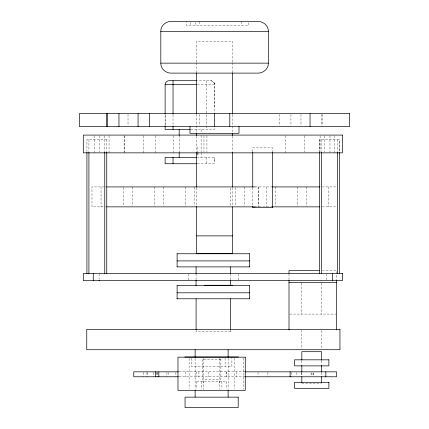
<?xml version="1.0" encoding="UTF-8"?>
<svg xmlns="http://www.w3.org/2000/svg" width="429" height="429" viewBox="0 0 429 429"><rect width="100%" height="100%" fill="white"/><g stroke="black" fill="none" stroke-linecap="round" stroke-linejoin="round"><path stroke-width="0.32" stroke-dasharray="2.15 1.61" d="M165.127 125.536L165.127 114.988M203.384 383L203.384 381.537M214.5 160.543L214.5 157.352L197.378 157.352M214.5 107.073L214.5 84.647C214.532 82.534 212.661 80.663 210.542 80.695L197.378 80.695M219.863 383L219.863 381.537M230.609 280.019L230.614 274.11M235.51 187.575L235.51 206.22M313.583 375.128L313.583 373.477M319.546 139.554L319.546 151.614L319.546 139.554L339.371 139.554L339.377 151.614L339.377 139.554M196.064 279.617L196.074 274.26M191.361 358.263L191.334 366.57L231.901 366.57L231.885 358.263M197.378 84.647L214.5 84.647L214.5 112.763M190.798 129.494L214.5 129.494L214.5 127.488M106.741 139.554L86.926 139.554L86.921 151.614M197.378 163.739L214.5 163.739L214.5 157.352M104.215 186.926L91.972 186.926L91.988 206.858L104.215 206.858M105.47 186.926L106.312 186.926M255.346 186.926L272.045 186.926M322.195 186.926L336.776 186.926M105.47 206.858L106.312 206.858M255.346 206.858L272.045 206.858M322.195 206.858L336.776 206.858M322.426 270.57L336.47 270.57L336.47 279.799M289.666 314.087L336.47 314.087M230.636 331.773L196.069 331.773L196.091 330.453M178.963 371.83L244.669 371.83M178.963 376.775L244.669 376.775M196.793 381.537L226.453 381.537M301.834 383.226L321.611 383.226M213.857 82.486L214.436 83.928M337.382 139.554L337.382 151.614M334.743 135.741L334.743 152.853M329.981 135.741L329.981 152.198M328.458 186.926L328.458 206.858M326.625 273.825L326.625 279.708M324.421 135.741L324.421 152.198M322.597 114.414L322.597 125.756M321.541 139.554L321.541 151.614M321.611 283.097L321.611 314.087M321.611 330.571L321.611 349.061M321.611 360.896L321.611 365.492M321.611 372.721L321.611 376.002M321.509 114.414L321.509 125.756M320.098 135.741L320.098 151.539M313.583 372.656L313.583 375.949M311.985 372.758L311.985 375.847M311.105 372.758L311.105 375.847M306.349 186.926L306.349 206.193M304.574 135.741L304.574 152.198M301.834 283.097L301.834 314.087M301.834 329.906L301.834 349.061M301.834 360.896L301.834 365.492M301.834 372.721L301.834 376.002M301.314 372.447L301.314 376.775M300.976 114.414L300.976 125.756M297.281 186.926L297.281 206.193M296.879 372.447L296.879 376.158M291.473 372.447L291.473 376.775M290.937 114.414L290.937 125.756M288.996 273.863L288.996 279.799M285.489 135.741L285.489 152.853M279.359 114.414L279.359 125.756M275.225 186.926L275.225 206.193M272.672 152.52L272.672 147.871L252.74 147.871L252.74 152.52M267.889 372.447L267.889 376.775M266.178 186.926L266.178 206.858M258.349 186.926L258.349 206.858M258.204 186.926L258.204 206.858M258.033 372.447L258.033 376.775M252.74 187.741L252.74 206.349M248.697 22.732L248.697 25.295L186.266 25.295L186.266 21.45M244.417 186.926L244.417 206.193M243.388 358.194L243.388 389.291M241.575 21.45L241.575 25.295M238.497 274.029L238.497 280.614M236.556 371.83L236.556 376.775M234.137 358.322L234.137 388.99M232.518 62.087L232.518 41.393L196.632 41.393L196.632 62.108M232.518 62.757L232.518 72.099M232.518 114.827L232.518 132.18M232.518 136.186L232.518 151.544M232.33 187.591L232.33 206.193M230.614 330.453L230.614 331.773M230.496 188.17L230.496 205.614M228.126 358.408L228.126 389.141M226.807 371.83L226.807 376.775M226.759 371.83L226.759 376.775M226.389 381.537L226.389 389.071M225.107 358.183L225.107 366.57M221.89 381.537L221.89 389.226M219.863 358.183L219.863 389.291M208.789 371.83L208.789 376.775M206.934 135.741L206.934 152.198M206.59 80.695L206.59 129.494M206.59 157.352L206.59 163.739M203.968 135.741L203.968 152.198M203.384 358.183L203.384 389.291M201.357 381.537L201.357 389.226M201.115 129.494L201.115 132.148M201.115 135.462L201.115 152.043M201.115 152.708L201.115 157.352M199.662 21.45L199.662 25.295M199.212 114.414L199.212 125.756M198.922 371.83L198.922 376.775M197.866 146.825L197.866 152.139M196.852 381.537L196.852 389.071M196.632 62.779L196.632 72.136M196.632 114.237L196.632 132.282M196.632 136.293L196.632 151.668M196.632 187.752L196.632 205.797M196.434 371.83L196.434 376.775M195.485 22.41L195.485 25.295M195.12 358.408L195.12 389.141M194.375 186.926L194.375 206.193M190.449 22.41L190.449 25.295M189.109 358.322L189.109 388.99M188.208 274.029L188.208 279.955M185.66 371.83L185.66 376.775M185.344 186.926L185.344 206.193M179.188 135.462L179.188 152.043M175.879 372.447L175.879 376.775M173.536 135.741L173.536 152.853M173.037 114.768L173.037 125.477M168.34 372.447L168.34 376.158M166.935 372.447L166.935 376.775M165.127 114.768L165.127 125.477M163.401 186.926L163.401 206.193M157.405 372.447L157.405 376.775M157.052 372.447L157.052 376.775M156.665 372.447L156.665 376.775M155.539 135.741L155.539 152.853M154.311 186.926L154.311 206.193M153.539 372.447L153.539 376.775M147.64 372.447L147.64 376.775M146.938 372.447L146.938 376.775M143.661 135.741L143.661 152.853M143.651 372.447L143.651 376.775M132.234 186.926L132.234 206.193M128.024 114.414L128.024 125.756M124.576 135.741L124.576 152.853M124.131 135.741L124.131 152.198M123.161 187.591L123.161 206.193M109.052 135.741L109.052 152.853M106.751 139.554L106.751 151.614M104.73 135.741L104.73 152.853M101.046 186.926L101.046 206.858M99.169 135.741L99.169 152.198M99.11 273.825L99.11 279.258M94.407 135.741L94.407 152.853M88.916 139.554L88.916 151.614M210.542 80.695A3.958 3.958 0 0 1 214.5 84.647M220.892 359.159L202.354 359.159L202.354 379.295L220.892 379.295L220.892 359.159"/><path stroke-width="0.64" d="M230.604 285.274L230.609 280.679M230.614 273.455L230.614 266.886M196.053 285.65L196.064 280.287M196.074 273.589L196.091 266.886M177.107 266.886L177.107 253.754M177.107 298.782L177.107 285.65M249.598 266.886L249.598 253.754M249.598 298.782L249.598 285.65M268.404 63.143C268.506 68.527 263.712 73 258.435 73.112L170.715 73.112C165.481 72.994 160.564 68.538 160.811 63.143L160.811 31.419C160.564 26.024 165.481 21.568 170.715 21.45L258.435 21.45C263.712 21.563 268.506 26.03 268.404 31.419L268.404 63.143L160.746 63.143M160.746 31.419L268.404 31.419M196.718 80.695L169.08 80.695A3.958 3.958 0 0 0 165.127 84.647L165.127 114.098M165.127 84.647L196.718 84.647M190.154 129.494L165.127 129.494L165.127 126.147M196.718 157.352L165.127 157.352L165.127 163.739L196.718 163.739M106.757 186.926L255.234 186.926M272.383 186.926L319.916 186.926M106.757 206.858L255.234 206.858M272.383 206.858L319.916 206.858M196.632 235.875L232.518 235.875M177.027 253.754L249.678 253.754M177.027 260.907L249.678 260.907M177.027 266.886L249.678 266.886M319.75 270.57L288.996 270.57L288.996 273.209M288.996 282.438L336.47 282.438M177.027 285.65L249.678 285.65M177.027 292.803L249.678 292.803M177.027 298.782L249.678 298.782M184.797 356.987L238.444 356.987M178.4 371.83L133.784 371.83L133.768 376.775L178.4 376.775M244.938 371.83L336.513 371.83L336.513 376.775L244.938 376.775M339.377 152.284L339.377 273.579M337.382 152.284L337.382 273.579M336.47 280.459L336.47 329.906M332.48 273.375L332.48 280.614M325.831 371.83L325.831 376.775M321.541 152.284L321.541 273.579M321.611 360.242L321.611 351.7L301.834 351.7L301.834 360.242M321.611 365.492L321.611 372.061M321.611 376.657L321.611 382.571M319.546 152.284L319.546 273.579M310.044 113.605L310.044 126.566M301.834 365.492L301.834 372.061M301.834 376.657L301.834 382.571M290.117 371.83L290.117 376.775M288.996 280.459L288.996 329.906M272.672 152.52L272.672 207.679L252.74 207.679L252.74 206.349M252.74 152.52L252.74 187.076M238.991 126.566L238.991 133.317L190.009 133.317L190.009 126.566M232.518 72.769L232.518 114.157M232.518 133.516L232.518 135.521M232.518 152.209L232.518 186.926M232.518 206.858L232.518 253.373L196.632 253.373L196.632 206.467M232.518 285.65L232.518 285.274L204.676 285.274L204.676 285.65M230.614 298.782L230.614 329.794M229.788 113.605L229.788 126.566M228.126 349.721L228.126 357.067M228.126 390.481L228.126 397.163M214.5 113.605L214.5 126.566M197.866 152.804L197.866 154.799M196.632 72.801L196.632 113.572M196.632 132.952L196.632 135.623M196.632 152.333L196.632 187.087M196.091 298.782L196.091 329.794M195.12 349.721L195.12 357.067M195.12 390.481L195.12 397.163M179.188 129.494L179.188 135.462M179.188 152.708L179.188 157.352M173.037 80.695L173.037 114.098M173.037 126.147L173.037 129.494M173.037 157.352L173.037 163.739M158.832 371.83L158.832 376.775M155.448 371.83L155.448 376.775M149.641 113.605L149.641 126.566M138.063 113.605L138.063 126.566M118.956 113.605L118.956 126.566M107.491 113.605L107.491 126.566M106.751 152.284L106.751 273.579M106.403 113.605L106.403 126.566M104.756 152.284L104.756 273.579M99.11 280.164L99.11 280.614M93.254 273.375L93.254 280.614M88.916 152.284L88.916 273.579M86.921 152.284L86.921 273.579M349.624 113.605L79.376 113.605L79.376 126.566L349.624 126.566L349.624 113.605M342.449 135.081L83.285 135.081L83.285 152.853L342.449 152.853L342.449 135.081M342.449 273.375L83.285 273.375L83.285 280.614L342.449 280.614L342.449 273.375M339.945 329.381L86.76 329.381L86.76 349.721L339.945 349.721L339.945 329.381M245.27 357.159L177.976 357.159L177.976 390.326L245.27 390.326L245.27 357.159M328.882 359.824L294.562 359.824L294.562 365.883L328.882 365.883L328.882 359.824M328.882 382.309L294.562 382.309L294.562 388.368L328.882 388.368L328.882 382.309M238.192 397.152L185.055 397.152L185.055 407.55L238.192 407.55L238.192 397.152"/></g></svg>
